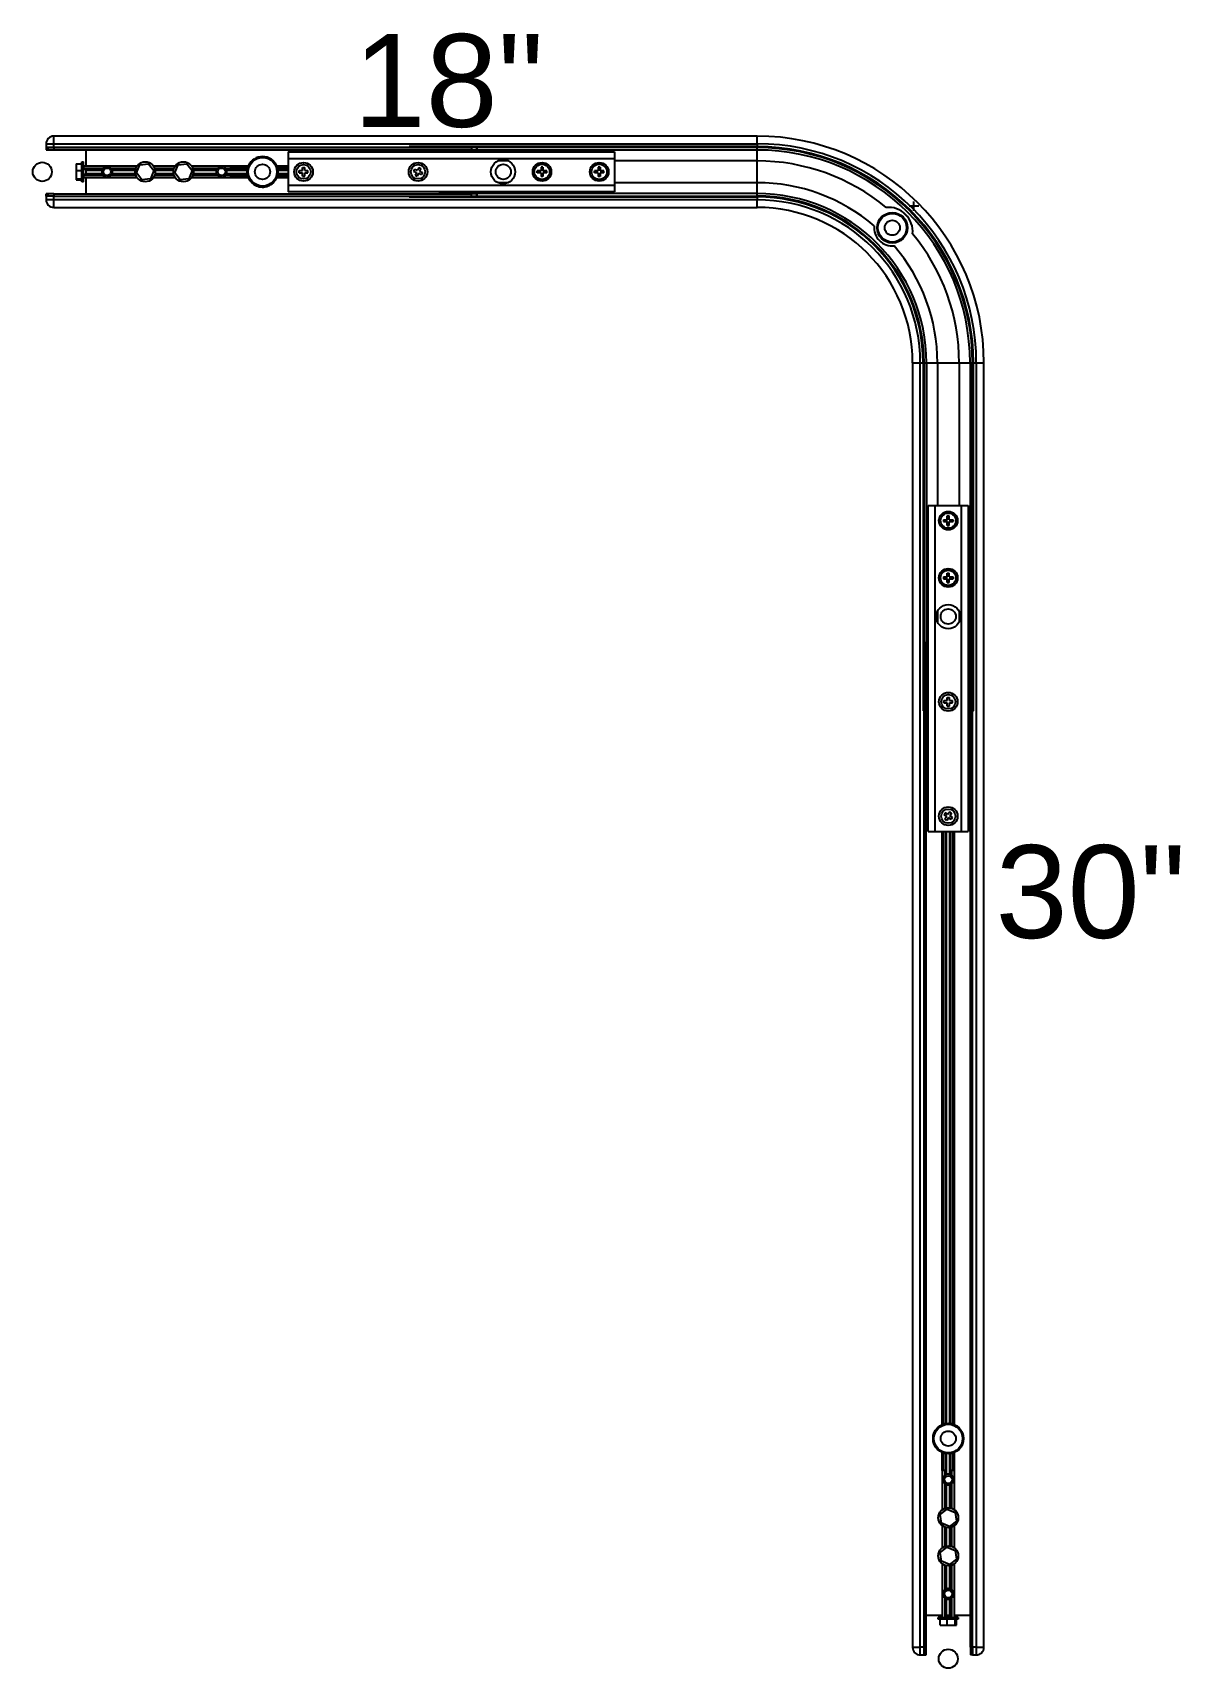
# Model space of a CAD drawing. Extents: x -0.005 to 0.597, y -0.785 to 0.073.
import ezdxf

# ---------------------------------------------------------------- set-up
doc = ezdxf.new("R2010")
doc.units = 0
doc.layers.add('90°', color=94, linetype='Continuous')
doc.styles.get("Standard").update_dxf_attribs({"font": 'arial.ttf'})

msp = doc.modelspace()

# ---------------------------------------------------------------- linework, layer by layer
at = {"color": 251, "true_color": 0x636466}
for p, q in [((0.457, -0.0205), (0.457, -0.0155)), ((0.4595, -0.018), (0.4545, -0.018))]:
    msp.add_line(p, q, dxfattribs=at)
at = {"layer": '90°', "linetype": 'Continuous'}
for p, q in [((0.006, 0.0147), (0.006, 0.0187)), ((0.3748, 0.0187), (0.006, 0.0187)), ((0.3748, 0.0147), (0.3748, 0.0187)), ((0.002, 0.0147), (0.006, 0.0147)), ((0.002, 0.0147), (0.002, 0.0127)), ((0.002, 0.0127), (0.002, 0.0116)), ((0.00317, 0.0127), (0.002, 0.0127)), ((0.002, 0.0127), (0.006, 0.0127)), ((0.002, 0.0116), (0.00317, 0.0116)), ((0.00317, 0.0116), (0.00317, 0.0127)), ((0.006, 0.0127), (0.00317, 0.0127)), ((0.00317, 0.0116), (0.006, 0.0116)), ((0.006, 0.0127), (0.006, 0.0147)), ((0.006, 0.0147), (0.3748, 0.0147)), ((0.006, 0.0127), (0.006, 0.0116)), ((0.006, 0.0127), (0.225, 0.0127)), ((0.3748, 0.0127), (0.006, 0.0127)), ((0.006, 0.0116), (0.225, 0.0116)), ((0.0228, 0.0116), (0.0228, 0.00309)), ((0.129, 0.0105), (0.3, 0.0105)), ((0.129, 0.0105), (0.129, 0.00695)), ((0.3748, 0.0132), (0.1923, 0.0132)), ((0.1923, 0.0132), (0.1923, 0.0127)), ((0.3748, 0.0127), (0.1923, 0.0127)), ((0.2082, 0.0116), (0.2082, 0.0105)), ((0.2085, 0.0105), (0.2085, 0.011)), ((0.2085, 0.011), (0.22647, 0.011)), ((0.225, 0.0127), (0.225, 0.0116)), ((0.225, 0.0116), (0.22783, 0.0116)), ((0.22647, 0.011), (0.228, 0.011)), ((0.22647, 0.0105), (0.22647, 0.011)), ((0.22783, 0.0116), (0.22783, 0.0127)), ((0.22783, 0.0116), (0.228, 0.0116)), ((0.228, 0.01143), (0.228, 0.0127)), ((0.3748, 0.01143), (0.228, 0.01143)), ((0.228, 0.0105), (0.228, 0.01143)), ((0.3, 0.0105), (0.3, 0.00695)), ((0.3748, 0.0147), (0.3748, 0.0127)), ((0.3748, 0.0132), (0.3748, 0.0127)), ((0.3748, 0.01143), (0.3748, 0.0127)), ((0.3748, 0.0057), (0.3748, 0.01143)), ((0.0177, 0.00423), (0.0207, 0.00423)), ((0.0177, 0.00423), (0.0177, 0.0006)), ((0.0177, 0.0006), (0.0207, 0.0006)), ((0.0177, 0.0006), (0.0177, -0.00363)), ((0.0207, 0.00525), (0.0217, 0.00525)), ((0.0207, -0.00525), (0.0207, 0.00525)), ((0.0217, 0.00309), (0.0217, 0.00525)), ((0.0217, 0.00309), (0.0217, 0.0018)), ((0.0217, 0.00309), (0.04976, 0.00309)), ((0.03189, 0.0018), (0.0217, 0.0018)), ((0.0217, -0.0018), (0.0217, 0.0018)), ((0.0228, 0.00085), (0.0228, -0.00085)), ((0.0228, 0.00085), (0.03135, 0.00085)), ((0.04907, 0.0018), (0.03611, 0.0018)), ((0.03665, 0.00085), (0.04882, 0.00085)), ((0.04946, -0.0006), (0.05121, 0.00363)), ((0.05121, 0.00363), (0.05575, 0.00423)), ((0.05575, 0.00423), (0.05854, 0.0006)), ((0.05854, 0.0006), (0.05679, -0.00363)), ((0.05824, 0.00309), (0.06976, 0.00309)), ((0.06907, 0.0018), (0.05893, 0.0018)), ((0.05918, 0.00085), (0.06882, 0.00085)), ((0.06946, -0.0006), (0.07121, 0.00363)), ((0.07121, 0.00363), (0.07575, 0.00423)), ((0.07575, 0.00423), (0.07854, 0.0006)), ((0.07854, 0.0006), (0.07679, -0.00363)), ((0.07824, 0.00309), (0.09878, 0.00309)), ((0.09189, 0.0018), (0.07893, 0.0018)), ((0.07918, 0.00085), (0.09135, 0.00085)), ((0.09878, 0.0018), (0.09611, 0.0018)), ((0.09665, 0.00085), (0.10755, 0.00085)), ((0.09878, 0.00315), (0.1082, 0.00315)), ((0.09878, 0.00234), (0.09878, 0.00315)), ((0.09878, 0.00234), (0.10791, 0.00234)), ((0.09878, 0.00125), (0.09878, 0.00234)), ((0.10766, 0.00125), (0.09878, 0.00125)), ((0.1228, 0.00315), (0.129, 0.00315)), ((0.12309, 0.00234), (0.129, 0.00234)), ((0.129, 0.00125), (0.12334, 0.00125)), ((0.12345, 0.00085), (0.129, 0.00085)), ((0.129, 0.00695), (0.3, 0.00695)), ((0.129, 0.00695), (0.129, -0.00695)), ((0.13475, -0.0006), (0.13475, 0.0006)), ((0.13475, 0.0006), (0.1364, 0.0006)), ((0.1364, 0.0006), (0.1364, 0.00225)), ((0.1364, 0.00225), (0.1376, 0.00225)), ((0.1376, 0.0006), (0.1376, 0.00225)), ((0.1376, 0.0006), (0.13925, 0.0006)), ((0.13925, -0.0006), (0.13925, 0.0006)), ((0.19519, 0.00147), (0.1947, 0.00037)), ((0.1947, 0.00037), (0.19621, -0.0003)), ((0.19519, 0.00147), (0.1967, 0.00079)), ((0.19737, 0.0023), (0.1967, 0.00079)), ((0.19737, 0.0023), (0.19847, 0.00181)), ((0.19847, 0.00181), (0.19779, 0.0003)), ((0.19779, 0.0003), (0.1993, -0.00037)), ((0.2444, 0.0057), (0.2388, 0.0057)), ((0.2595, -0.0005), (0.2595, 0.0005)), ((0.2615, 0.0005), (0.2595, 0.0005)), ((0.261, -0.0005), (0.261, 0.0005)), ((0.2615, 0.0025), (0.2615, 0.0005)), ((0.2625, 0.0025), (0.2615, 0.0025)), ((0.2625, 0.001), (0.2615, 0.001)), ((0.2625, 0.0025), (0.2625, 0.0005)), ((0.2645, 0.0005), (0.2625, 0.0005)), ((0.263, -0.0005), (0.263, 0.0005)), ((0.2645, -0.0005), (0.2645, 0.0005)), ((0.2895, -0.0005), (0.2895, 0.0005)), ((0.2915, 0.0005), (0.2895, 0.0005)), ((0.291, -0.0005), (0.291, 0.0005)), ((0.2915, 0.0025), (0.2915, 0.0005)), ((0.2925, 0.0025), (0.2915, 0.0025)), ((0.2925, 0.001), (0.2915, 0.001)), ((0.2925, 0.0025), (0.2925, 0.0005)), ((0.2945, 0.0005), (0.2925, 0.0005)), ((0.293, -0.0005), (0.293, 0.0005)), ((0.2945, -0.0005), (0.2945, 0.0005)), ((0.3, 0.00695), (0.3, -0.00695)), ((0.3748, 0.0057), (0.3, 0.0057)), ((0.3748, -0.0057), (0.3748, 0.0057)), ((0.0177, -0.00363), (0.0207, -0.00363)), ((0.0177, -0.00363), (0.0177, -0.00423)), ((0.0177, -0.00423), (0.0207, -0.00423)), ((0.0217, -0.00525), (0.0207, -0.00525)), ((0.0217, -0.0018), (0.0217, -0.00309)), ((0.0217, -0.0018), (0.03189, -0.0018)), ((0.04976, -0.00309), (0.0217, -0.00309)), ((0.0217, -0.00525), (0.0217, -0.00309)), ((0.0228, -0.00085), (0.03135, -0.00085)), ((0.0228, -0.00309), (0.0228, -0.0116)), ((0.03611, -0.0018), (0.04907, -0.0018)), ((0.03665, -0.00085), (0.04882, -0.00085)), ((0.05225, -0.00423), (0.04946, -0.0006)), ((0.05679, -0.00363), (0.05225, -0.00423)), ((0.06976, -0.00309), (0.05824, -0.00309)), ((0.05893, -0.0018), (0.06907, -0.0018)), ((0.05918, -0.00085), (0.06882, -0.00085)), ((0.07225, -0.00423), (0.06946, -0.0006)), ((0.07679, -0.00363), (0.07225, -0.00423)), ((0.09878, -0.00309), (0.07824, -0.00309)), ((0.07893, -0.0018), (0.09189, -0.0018)), ((0.07918, -0.00085), (0.09135, -0.00085)), ((0.09611, -0.0018), (0.09878, -0.0018)), ((0.09665, -0.00085), (0.10755, -0.00085)), ((0.09878, -0.00125), (0.10766, -0.00125)), ((0.09878, -0.00234), (0.09878, -0.00125)), ((0.09878, -0.00234), (0.10791, -0.00234)), ((0.09878, -0.00315), (0.09878, -0.00234)), ((0.1082, -0.00315), (0.09878, -0.00315)), ((0.129, -0.00315), (0.1228, -0.00315)), ((0.12309, -0.00234), (0.129, -0.00234)), ((0.12334, -0.00125), (0.129, -0.00125)), ((0.12345, -0.00085), (0.129, -0.00085)), ((0.129, -0.00695), (0.3, -0.00695)), ((0.129, -0.00695), (0.129, -0.0105)), ((0.13475, -0.0006), (0.1364, -0.0006)), ((0.1364, -0.00225), (0.1364, -0.0006)), ((0.1364, -0.00225), (0.1376, -0.00225)), ((0.1376, -0.00225), (0.1376, -0.0006)), ((0.1376, -0.0006), (0.13925, -0.0006)), ((0.19621, -0.0003), (0.19553, -0.00181)), ((0.19553, -0.00181), (0.19663, -0.0023)), ((0.1973, -0.00079), (0.19663, -0.0023)), ((0.1973, -0.00079), (0.19881, -0.00147)), ((0.1993, -0.00037), (0.19881, -0.00147)), ((0.2444, -0.0057), (0.2388, -0.0057)), ((0.2615, -0.0005), (0.2595, -0.0005)), ((0.2615, -0.0005), (0.2615, -0.0025)), ((0.2625, -0.001), (0.2615, -0.001)), ((0.2625, -0.0025), (0.2615, -0.0025)), ((0.2645, -0.0005), (0.2625, -0.0005)), ((0.2625, -0.0005), (0.2625, -0.0025)), ((0.2915, -0.0005), (0.2895, -0.0005)), ((0.2915, -0.0005), (0.2915, -0.0025)), ((0.2925, -0.001), (0.2915, -0.001)), ((0.2925, -0.0025), (0.2915, -0.0025)), ((0.2945, -0.0005), (0.2925, -0.0005)), ((0.2925, -0.0005), (0.2925, -0.0025)), ((0.3748, -0.0057), (0.3, -0.0057)), ((0.3, -0.00695), (0.3, -0.0105)), ((0.3748, -0.01143), (0.3748, -0.0057)), ((0.002, -0.0127), (0.002, -0.0116)), ((0.00317, -0.0116), (0.002, -0.0116)), ((0.00317, -0.0127), (0.002, -0.0127)), ((0.002, -0.0127), (0.002, -0.0147)), ((0.006, -0.0127), (0.002, -0.0127)), ((0.006, -0.0147), (0.002, -0.0147)), ((0.00317, -0.0127), (0.00317, -0.0116)), ((0.006, -0.0116), (0.00317, -0.0116)), ((0.006, -0.0127), (0.00317, -0.0127)), ((0.006, -0.0116), (0.006, -0.0127)), ((0.006, -0.0116), (0.225, -0.0116)), ((0.006, -0.0127), (0.225, -0.0127)), ((0.006, -0.0147), (0.006, -0.0127)), ((0.006, -0.0127), (0.3748, -0.0127)), ((0.006, -0.0187), (0.006, -0.0147)), ((0.3748, -0.0147), (0.006, -0.0147)), ((0.3, -0.0105), (0.129, -0.0105)), ((0.1923, -0.0127), (0.1923, -0.0132)), ((0.1923, -0.0127), (0.3748, -0.0127)), ((0.1923, -0.0132), (0.3748, -0.0132)), ((0.2082, -0.0105), (0.2082, -0.0116)), ((0.2085, -0.011), (0.2085, -0.0105)), ((0.2085, -0.011), (0.22647, -0.011)), ((0.225, -0.0127), (0.225, -0.0116)), ((0.22783, -0.0116), (0.225, -0.0116)), ((0.22647, -0.011), (0.22647, -0.0105)), ((0.22647, -0.011), (0.228, -0.011)), ((0.22783, -0.0127), (0.22783, -0.0116)), ((0.228, -0.0116), (0.22783, -0.0116)), ((0.228, -0.01143), (0.228, -0.0105)), ((0.3748, -0.01143), (0.228, -0.01143)), ((0.228, -0.0127), (0.228, -0.01143)), ((0.3748, -0.0127), (0.3748, -0.01143)), ((0.3748, -0.0127), (0.3748, -0.0132)), ((0.3748, -0.0127), (0.3748, -0.0147)), ((0.3748, -0.0187), (0.3748, -0.0147)), ((0.006, -0.0187), (0.3748, -0.0187)), ((0.45411, -0.02412), (0.45088, -0.02089)), ((0.4563, -0.1002), (0.4603, -0.1002)), ((0.4563, -0.1002), (0.4563, -0.774)), ((0.4603, -0.774), (0.4603, -0.1002)), ((0.4603, -0.1002), (0.4623, -0.1002)), ((0.4618, -0.1002), (0.4623, -0.1002)), ((0.4618, -0.1002), (0.4618, -0.2827)), ((0.4623, -0.1002), (0.4623, -0.2827)), ((0.4623, -0.1002), (0.4623, -0.774)), ((0.4623, -0.1002), (0.46357, -0.1002)), ((0.46357, -0.1002), (0.46357, -0.247)), ((0.46357, -0.1002), (0.4693, -0.1002)), ((0.4693, -0.1002), (0.4693, -0.175)), ((0.4693, -0.1002), (0.4807, -0.1002)), ((0.4807, -0.1002), (0.4807, -0.175)), ((0.4807, -0.1002), (0.48643, -0.1002)), ((0.48643, -0.1002), (0.4877, -0.1002)), ((0.48643, -0.1002), (0.48643, -0.247)), ((0.4877, -0.1002), (0.4882, -0.1002)), ((0.4877, -0.2827), (0.4877, -0.1002)), ((0.4877, -0.774), (0.4877, -0.1002)), ((0.4877, -0.1002), (0.4897, -0.1002)), ((0.4882, -0.2827), (0.4882, -0.1002)), ((0.4897, -0.1002), (0.4897, -0.774)), ((0.4897, -0.1002), (0.4937, -0.1002)), ((0.4937, -0.774), (0.4937, -0.1002)), ((0.4645, -0.346), (0.4645, -0.175)), ((0.4645, -0.175), (0.46805, -0.175)), ((0.46805, -0.346), (0.46805, -0.175)), ((0.46805, -0.175), (0.48195, -0.175)), ((0.48195, -0.346), (0.48195, -0.175)), ((0.48195, -0.175), (0.4855, -0.175)), ((0.4855, -0.175), (0.4855, -0.346)), ((0.4725, -0.1825), (0.4725, -0.1835)), ((0.4725, -0.1825), (0.4745, -0.1825)), ((0.4725, -0.1835), (0.4745, -0.1835)), ((0.474, -0.1825), (0.474, -0.1835)), ((0.4745, -0.1825), (0.4745, -0.1805)), ((0.4745, -0.1805), (0.4755, -0.1805)), ((0.4745, -0.182), (0.4755, -0.182)), ((0.4745, -0.1855), (0.4745, -0.1835)), ((0.4745, -0.184), (0.4755, -0.184)), ((0.4745, -0.1855), (0.4755, -0.1855)), ((0.4755, -0.1825), (0.4755, -0.1805)), ((0.4755, -0.1825), (0.4775, -0.1825)), ((0.4755, -0.1835), (0.4775, -0.1835)), ((0.4755, -0.1855), (0.4755, -0.1835)), ((0.476, -0.1825), (0.476, -0.1835)), ((0.4775, -0.1825), (0.4775, -0.1835)), ((0.4725, -0.2125), (0.4725, -0.2135)), ((0.4725, -0.2125), (0.4745, -0.2125)), ((0.4725, -0.2135), (0.4745, -0.2135)), ((0.474, -0.2125), (0.474, -0.2135)), ((0.4745, -0.2125), (0.4745, -0.2105)), ((0.4745, -0.2105), (0.4755, -0.2105)), ((0.4745, -0.212), (0.4755, -0.212)), ((0.4745, -0.2155), (0.4745, -0.2135)), ((0.4745, -0.214), (0.4755, -0.214)), ((0.4755, -0.2125), (0.4755, -0.2105)), ((0.4755, -0.2125), (0.4775, -0.2125)), ((0.4755, -0.2135), (0.4775, -0.2135)), ((0.4755, -0.2155), (0.4755, -0.2135)), ((0.476, -0.2125), (0.476, -0.2135)), ((0.4775, -0.2125), (0.4775, -0.2135)), ((0.4745, -0.2155), (0.4755, -0.2155)), ((0.4693, -0.2306), (0.4693, -0.2362)), ((0.4807, -0.2306), (0.4807, -0.2362)), ((0.4623, -0.247), (0.46357, -0.247)), ((0.4634, -0.24717), (0.4623, -0.24717)), ((0.4634, -0.24717), (0.4634, -0.247)), ((0.4634, -0.25), (0.4634, -0.24717)), ((0.46357, -0.247), (0.4645, -0.247)), ((0.464, -0.24853), (0.464, -0.247)), ((0.464, -0.2665), (0.464, -0.24853)), ((0.4645, -0.24853), (0.464, -0.24853)), ((0.4855, -0.247), (0.48643, -0.247)), ((0.486, -0.24853), (0.4855, -0.24853)), ((0.486, -0.24853), (0.486, -0.247)), ((0.486, -0.2665), (0.486, -0.24853)), ((0.48643, -0.247), (0.4877, -0.247)), ((0.4866, -0.247), (0.4866, -0.24717)), ((0.4877, -0.24717), (0.4866, -0.24717)), ((0.4866, -0.24717), (0.4866, -0.25)), ((0.4623, -0.25), (0.4634, -0.25)), ((0.4623, -0.774), (0.4623, -0.25)), ((0.4634, -0.774), (0.4634, -0.25)), ((0.4877, -0.25), (0.4866, -0.25)), ((0.4866, -0.774), (0.4866, -0.25)), ((0.4877, -0.774), (0.4877, -0.25)), ((0.4634, -0.2668), (0.4645, -0.2668)), ((0.4645, -0.2665), (0.464, -0.2665)), ((0.486, -0.2665), (0.4855, -0.2665)), ((0.4855, -0.2668), (0.4866, -0.2668)), ((0.4618, -0.2827), (0.4623, -0.2827)), ((0.47275, -0.2786), (0.47275, -0.2774)), ((0.47275, -0.2774), (0.4744, -0.2774)), ((0.47275, -0.2786), (0.4744, -0.2786)), ((0.4744, -0.2774), (0.4744, -0.27575)), ((0.4744, -0.27575), (0.4756, -0.27575)), ((0.4744, -0.28025), (0.4744, -0.2786)), ((0.4744, -0.28025), (0.4756, -0.28025)), ((0.4756, -0.2774), (0.4756, -0.27575)), ((0.4756, -0.2774), (0.47725, -0.2774)), ((0.4756, -0.28025), (0.4756, -0.2786)), ((0.4756, -0.2786), (0.47725, -0.2786)), ((0.47725, -0.2786), (0.47725, -0.2774)), ((0.4877, -0.2827), (0.4882, -0.2827)), ((0.47344, -0.33627), (0.47279, -0.33727)), ((0.47417, -0.33817), (0.47279, -0.33727)), ((0.47417, -0.33817), (0.47327, -0.33956)), ((0.47427, -0.34021), (0.47327, -0.33956)), ((0.47483, -0.33717), (0.47344, -0.33627)), ((0.47517, -0.33883), (0.47427, -0.34021)), ((0.47573, -0.33579), (0.47483, -0.33717)), ((0.47656, -0.33973), (0.47517, -0.33883)), ((0.47673, -0.33644), (0.47573, -0.33579)), ((0.47673, -0.33644), (0.47583, -0.33783)), ((0.47721, -0.33873), (0.47583, -0.33783)), ((0.47721, -0.33873), (0.47656, -0.33973)), ((0.4645, -0.346), (0.46805, -0.346)), ((0.46805, -0.346), (0.48195, -0.346)), ((0.47185, -0.65715), (0.47185, -0.346)), ((0.47266, -0.65685), (0.47266, -0.346)), ((0.47375, -0.346), (0.47375, -0.6566)), ((0.47415, -0.65655), (0.47415, -0.346)), ((0.47585, -0.65655), (0.47585, -0.346)), ((0.47625, -0.6566), (0.47625, -0.346)), ((0.47734, -0.65685), (0.47734, -0.346)), ((0.47815, -0.346), (0.47815, -0.65715)), ((0.48195, -0.346), (0.4855, -0.346)), ((0.47185, -0.68122), (0.47185, -0.6718)), ((0.47266, -0.68122), (0.47266, -0.67209)), ((0.47375, -0.67234), (0.47375, -0.68122)), ((0.47415, -0.68335), (0.47415, -0.67245)), ((0.47585, -0.68335), (0.47585, -0.67245)), ((0.47625, -0.68122), (0.47625, -0.67234)), ((0.47734, -0.68122), (0.47734, -0.67209)), ((0.47815, -0.6718), (0.47815, -0.68122)), ((0.47266, -0.68122), (0.47185, -0.68122)), ((0.47191, -0.70176), (0.47191, -0.68122)), ((0.47375, -0.68122), (0.47266, -0.68122)), ((0.4732, -0.68122), (0.4732, -0.68389)), ((0.47734, -0.68122), (0.47625, -0.68122)), ((0.4768, -0.68389), (0.4768, -0.68122)), ((0.47815, -0.68122), (0.47734, -0.68122)), ((0.47809, -0.68122), (0.47809, -0.70176)), ((0.4732, -0.68811), (0.4732, -0.70107)), ((0.47415, -0.70082), (0.47415, -0.68865)), ((0.47585, -0.70082), (0.47585, -0.68865)), ((0.4768, -0.70107), (0.4768, -0.68811)), ((0.47077, -0.70425), (0.4744, -0.70146)), ((0.4744, -0.70146), (0.47863, -0.70321)), ((0.47863, -0.70321), (0.47923, -0.70775)), ((0.47137, -0.70879), (0.47077, -0.70425)), ((0.4756, -0.71054), (0.47137, -0.70879)), ((0.47191, -0.72176), (0.47191, -0.71024)), ((0.4732, -0.71093), (0.4732, -0.72107)), ((0.47415, -0.72082), (0.47415, -0.71118)), ((0.47923, -0.70775), (0.4756, -0.71054)), ((0.47585, -0.72082), (0.47585, -0.71118)), ((0.4768, -0.72107), (0.4768, -0.71093)), ((0.47809, -0.71024), (0.47809, -0.72176)), ((0.47077, -0.72425), (0.4744, -0.72146)), ((0.47137, -0.72879), (0.47077, -0.72425)), ((0.4756, -0.73054), (0.47137, -0.72879)), ((0.4744, -0.72146), (0.47863, -0.72321)), ((0.47923, -0.72775), (0.4756, -0.73054)), ((0.47863, -0.72321), (0.47923, -0.72775)), ((0.47191, -0.7583), (0.47191, -0.73024)), ((0.4732, -0.73093), (0.4732, -0.74389)), ((0.47415, -0.74335), (0.47415, -0.73118)), ((0.47585, -0.74335), (0.47585, -0.73118)), ((0.4768, -0.74389), (0.4768, -0.73093)), ((0.47809, -0.73024), (0.47809, -0.7583)), ((0.4732, -0.74811), (0.4732, -0.7583)), ((0.47415, -0.7572), (0.47415, -0.74865)), ((0.47585, -0.7572), (0.47585, -0.74865)), ((0.4768, -0.7583), (0.4768, -0.74811)), ((0.4634, -0.7572), (0.47191, -0.7572)), ((0.46975, -0.7593), (0.46975, -0.7583)), ((0.47191, -0.7583), (0.46975, -0.7583)), ((0.48025, -0.7593), (0.46975, -0.7593)), ((0.47077, -0.7623), (0.47077, -0.7593)), ((0.47077, -0.7623), (0.4744, -0.7623)), ((0.47191, -0.7583), (0.4732, -0.7583)), ((0.4768, -0.7583), (0.4732, -0.7583)), ((0.47415, -0.7572), (0.47585, -0.7572)), ((0.4744, -0.7623), (0.4744, -0.7593)), ((0.4744, -0.7623), (0.47863, -0.7623)), ((0.4768, -0.7583), (0.47809, -0.7583)), ((0.47809, -0.7572), (0.4866, -0.7572)), ((0.48025, -0.7583), (0.47809, -0.7583)), ((0.47863, -0.7623), (0.47863, -0.7593)), ((0.47863, -0.7623), (0.47923, -0.7623)), ((0.47923, -0.7623), (0.47923, -0.7593)), ((0.48025, -0.7583), (0.48025, -0.7593)), ((0.4563, -0.774), (0.4603, -0.774)), ((0.4603, -0.778), (0.4603, -0.774)), ((0.4623, -0.774), (0.4603, -0.774)), ((0.4603, -0.778), (0.4623, -0.778)), ((0.4623, -0.774), (0.4634, -0.774)), ((0.4623, -0.774), (0.4623, -0.77683)), ((0.4623, -0.778), (0.4623, -0.774)), ((0.4634, -0.77683), (0.4623, -0.77683)), ((0.4623, -0.77683), (0.4623, -0.778)), ((0.4623, -0.778), (0.4634, -0.778)), ((0.4634, -0.77683), (0.4634, -0.774)), ((0.4634, -0.778), (0.4634, -0.77683)), ((0.4866, -0.774), (0.4877, -0.774)), ((0.4866, -0.774), (0.4866, -0.77683)), ((0.4877, -0.77683), (0.4866, -0.77683)), ((0.4866, -0.77683), (0.4866, -0.778)), ((0.4877, -0.778), (0.4866, -0.778)), ((0.4877, -0.774), (0.4877, -0.77683)), ((0.4897, -0.774), (0.4877, -0.774)), ((0.4877, -0.774), (0.4877, -0.778)), ((0.4877, -0.77683), (0.4877, -0.778)), ((0.4877, -0.778), (0.4897, -0.778)), ((0.4897, -0.774), (0.4937, -0.774)), ((0.4897, -0.774), (0.4897, -0.778))]:
    msp.add_line(p, q, dxfattribs=at)
at = {"layer": '90°', "linetype": 'Continuous', "flags": 128}
msp.add_lwpolyline([(0.1234, -0.00125), (0.12349, -0.00029), (0.1234, 0.00128)], dxfattribs=at)
at = {"layer": '90°', "color": 251, "true_color": 0x636466}
for centre in [(0, 0), (0.475, -0.78)]:
    msp.add_circle(centre, 0.005, dxfattribs=at)
at = {"layer": '90°', "linetype": 'Continuous'}
for centre, radius in [((0.034, 0), 0.00198), ((0.054, 0), 0.00525), ((0.074, 0), 0.00525), ((0.094, 0), 0.00198), ((0.1155, 0), 0.0075), ((0.1155, 0), 0.00397), ((0.137, 0), 0.00489), ((0.137, 0), 0.00375), ((0.197, 0), 0.00489), ((0.197, 0), 0.00375), ((0.2416, 0), 0.00635), ((0.2417, 0), 0.00397), ((0.262, 0), 0.00489), ((0.262, 0), 0.004), ((0.292, 0), 0.00489), ((0.292, 0), 0.004), ((0.44565, -0.02935), 0.008), ((0.44565, -0.02935), 0.0075), ((0.44565, -0.02935), 0.00396), ((0.475, -0.183), 0.00489), ((0.475, -0.183), 0.004), ((0.475, -0.213), 0.00489), ((0.475, -0.213), 0.004), ((0.475, -0.2334), 0.00635), ((0.475, -0.2333), 0.00397), ((0.475, -0.278), 0.00489), ((0.475, -0.278), 0.00375), ((0.475, -0.338), 0.00489), ((0.475, -0.338), 0.00375), ((0.475, -0.6645), 0.0075), ((0.475, -0.6645), 0.00396), ((0.475, -0.686), 0.00198), ((0.475, -0.706), 0.00525), ((0.475, -0.726), 0.00525), ((0.475, -0.746), 0.00198)]:
    msp.add_circle(centre, radius, dxfattribs=at)
at = {"layer": '90°'}
for centre in [(0.1155, 0), (0.475, -0.6645)]:
    msp.add_circle(centre, 0.008, dxfattribs=at)
at = {"layer": '90°', "linetype": 'Continuous'}
for centre, radius, start, end in [((0.006, 0.0147), 0.004, 90, 180), ((0.3748, -0.1002), 0.1189, 0, 90), ((0.3748, -0.1002), 0.1149, 0, 90), ((0.3748, -0.1002), 0.1134, 0, 90), ((0.3748, -0.1002), 0.1129, 0, 90), ((0.3748, -0.1002), 0.11163, 0, 90), ((0.0211, 0), 0.0019, 26.52535, 71.59152), ((0.034, 0), 0.00278, 162.21585, 197.78415), ((0.034, 0), 0.00278, 40.46008, 139.53992), ((0.034, 0), 0.00278, 342.21585, 17.78415), ((0.094, 0), 0.00278, 162.21585, 197.78415), ((0.094, 0), 0.00278, 40.46008, 139.53992), ((0.094, 0), 0.00278, 342.21585, 17.78415), ((0.1155, 0), 0.008, 171.0107, 189.2043), ((0.1155, 0), 0.008, 23.18804, 156.2008), ((0.3748, -0.1002), 0.1059, 50.31698, 90), ((0.0211, 0), 0.0019, 288.40848, 333.47465), ((0.034, 0), 0.00278, 220.46008, 319.53992), ((0.094, 0), 0.00278, 220.46008, 319.53992), ((0.1155, 0), 0.008, 203.18804, 246.2008), ((0.1155, 0), 0.008, 246.2008, 336.77259), ((0.3748, -0.1002), 0.0945, 49.49584, 90), ((0.006, -0.0147), 0.004, 180, 270), ((0.3748, -0.1002), 0.08877, 0, 90), ((0.3748, -0.1002), 0.0875, 0, 90), ((0.3748, -0.1002), 0.087, 0, 90), ((0.3748, -0.1002), 0.0855, 0, 90), ((0.3748, -0.1002), 0.0815, 0, 90), ((0.44366, -0.03134), 0.0127, 354.40303, 95.59697), ((0.44565, -0.02935), 0.00953, 173.94993, 276.05007), ((0.3748, -0.1002), 0.1059, 0, 39.68302), ((0.3748, -0.1002), 0.0945, 0, 40.50416), ((0.475, -0.686), 0.00278, 130.46008, 229.53992), ((0.475, -0.686), 0.00278, 72.21585, 107.78415), ((0.475, -0.686), 0.00278, 310.46008, 49.53992), ((0.475, -0.686), 0.00278, 252.21585, 287.78415), ((0.475, -0.746), 0.00278, 130.46008, 229.53992), ((0.475, -0.746), 0.00278, 72.21585, 107.78415), ((0.475, -0.746), 0.00278, 310.46008, 49.53992), ((0.475, -0.746), 0.00278, 252.21585, 287.78415), ((0.475, -0.7589), 0.0019, 116.52535, 161.59152), ((0.475, -0.7589), 0.0019, 18.40848, 63.47465), ((0.4603, -0.774), 0.004, 180, 270), ((0.4897, -0.774), 0.004, 270, 0)]:
    msp.add_arc(centre, radius, start, end, dxfattribs=at)
for points, knots in [([(0.03189, 0.0018), (0.03181, 0.00171), (0.03167, 0.00153), (0.03146, 0.00115), (0.03137, 0.0009), (0.03135, 0.00085)], [0, 0, 0, 0, 0.43917, 0.876749, 1, 1, 1, 1]), ([(0.03665, 0.00085), (0.03657, 0.00104), (0.03642, 0.00141), (0.03621, 0.00169), (0.03613, 0.00178), (0.03611, 0.0018)], [0, 0, 0, 0, 0.444485, 0.887822, 1, 1, 1, 1]), ([(0.09189, 0.0018), (0.09181, 0.00171), (0.09167, 0.00153), (0.09146, 0.00115), (0.09137, 0.0009), (0.09135, 0.00085)], [0, 0, 0, 0, 0.43917, 0.876749, 1, 1, 1, 1]), ([(0.09665, 0.00085), (0.09657, 0.00104), (0.09642, 0.00141), (0.09621, 0.00169), (0.09613, 0.00178), (0.09611, 0.0018)], [0, 0, 0, 0, 0.444485, 0.887822, 1, 1, 1, 1]), ([(0.10791, 0.00234), (0.1079, 0.00229), (0.10787, 0.00218), (0.10781, 0.00197), (0.10776, 0.00175), (0.10771, 0.00154), (0.10768, 0.00138), (0.10767, 0.00128), (0.10766, 0.00124), (0.10766, 0.00125), (0.10766, 0.00125)], [0, 0, 0, 0, 0.144813, 0.289523, 0.436194, 0.581377, 0.723076, 0.861715, 0.998582, 1, 1, 1, 1]), ([(0.1082, 0.00312), (0.10821, 0.00313), (0.10822, 0.00317), (0.10812, 0.00295), (0.10799, 0.00255), (0.10791, 0.00234)], [0, 0, 0, 0, 0.104938, 0.526235, 1, 1, 1, 1]), ([(0.12309, 0.00234), (0.12302, 0.00254), (0.12288, 0.00295), (0.12277, 0.00318), (0.12279, 0.00313), (0.1228, 0.00312)], [0, 0, 0, 0, 0.455738, 0.91249, 1, 1, 1, 1]), ([(0.12334, 0.00126), (0.12334, 0.00126), (0.12334, 0.00126), (0.12332, 0.00135), (0.1233, 0.0015), (0.12326, 0.00168), (0.12321, 0.0019), (0.12315, 0.00211), (0.12311, 0.00225), (0.12309, 0.00232), (0.12309, 0.00234)], [0, 0, 0, 0, 0.109515, 0.245526, 0.382035, 0.519936, 0.660409, 0.80429, 0.950718, 1, 1, 1, 1]), ([(0.03135, -0.00085), (0.03143, -0.00104), (0.03158, -0.00141), (0.03179, -0.00169), (0.03187, -0.00178), (0.03189, -0.0018)], [0, 0, 0, 0, 0.444487, 0.887826, 1, 1, 1, 1]), ([(0.03611, -0.0018), (0.03619, -0.00171), (0.03633, -0.00153), (0.03654, -0.00115), (0.03663, -0.0009), (0.03665, -0.00085)], [0, 0, 0, 0, 0.4391737, 0.8767502, 1, 1, 1, 1]), ([(0.09135, -0.00085), (0.09143, -0.00104), (0.09158, -0.00141), (0.09179, -0.00169), (0.09187, -0.00178), (0.09189, -0.0018)], [0, 0, 0, 0, 0.444487, 0.887826, 1, 1, 1, 1]), ([(0.09611, -0.0018), (0.09619, -0.00171), (0.09633, -0.00153), (0.09654, -0.00115), (0.09663, -0.0009), (0.09665, -0.00085)], [0, 0, 0, 0, 0.439167, 0.87675, 1, 1, 1, 1]), ([(0.10766, -0.00126), (0.10766, -0.00126), (0.10766, -0.00126), (0.10768, -0.00135), (0.1077, -0.0015), (0.10774, -0.00168), (0.10779, -0.0019), (0.10785, -0.00211), (0.10789, -0.00225), (0.10791, -0.00232), (0.10791, -0.00234)], [0, 0, 0, 0, 0.1095142, 0.2455268, 0.3820329, 0.5199335, 0.6604061, 0.8042908, 0.9507136, 1, 1, 1, 1]), ([(0.10791, -0.00234), (0.10798, -0.00254), (0.10812, -0.00295), (0.10823, -0.00318), (0.10821, -0.00313), (0.1082, -0.00312)], [0, 0, 0, 0, 0.455738, 0.91249, 1, 1, 1, 1]), ([(0.1228, -0.00312), (0.12279, -0.00313), (0.12278, -0.00317), (0.12288, -0.00295), (0.12301, -0.00255), (0.12309, -0.00234)], [0, 0, 0, 0, 0.104938, 0.526233, 1, 1, 1, 1]), ([(0.12309, -0.00234), (0.1231, -0.00229), (0.12313, -0.00218), (0.12319, -0.00197), (0.12324, -0.00175), (0.12329, -0.00154), (0.12332, -0.00138), (0.12333, -0.00128), (0.12334, -0.00124), (0.12334, -0.00125), (0.12334, -0.00125)], [0, 0, 0, 0, 0.144809, 0.289524, 0.436196, 0.581375, 0.723074, 0.861715, 0.998582, 1, 1, 1, 1]), ([(0.47415, -0.68335), (0.47396, -0.68343), (0.47359, -0.68358), (0.47331, -0.68379), (0.47322, -0.68387), (0.4732, -0.68389)], [0, 0, 0, 0, 0.444485, 0.887822, 1, 1, 1, 1]), ([(0.4768, -0.68389), (0.47671, -0.68381), (0.47653, -0.68367), (0.47615, -0.68346), (0.4759, -0.68337), (0.47585, -0.68335)], [0, 0, 0, 0, 0.439167, 0.87675, 1, 1, 1, 1]), ([(0.4732, -0.68811), (0.47329, -0.68819), (0.47347, -0.68833), (0.47385, -0.68854), (0.4741, -0.68863), (0.47415, -0.68865)], [0, 0, 0, 0, 0.43917, 0.876749, 1, 1, 1, 1]), ([(0.47585, -0.68865), (0.47604, -0.68857), (0.47641, -0.68842), (0.47669, -0.68821), (0.47678, -0.68813), (0.4768, -0.68811)], [0, 0, 0, 0, 0.444487, 0.887826, 1, 1, 1, 1]), ([(0.47415, -0.74335), (0.47396, -0.74343), (0.47359, -0.74358), (0.47331, -0.74379), (0.47322, -0.74387), (0.4732, -0.74389)], [0, 0, 0, 0, 0.444485, 0.887822, 1, 1, 1, 1]), ([(0.4768, -0.74389), (0.47671, -0.74381), (0.47653, -0.74367), (0.47615, -0.74346), (0.4759, -0.74337), (0.47585, -0.74335)], [0, 0, 0, 0, 0.4391737, 0.8767502, 1, 1, 1, 1]), ([(0.4732, -0.74811), (0.47329, -0.74819), (0.47347, -0.74833), (0.47385, -0.74854), (0.4741, -0.74863), (0.47415, -0.74865)], [0, 0, 0, 0, 0.43917, 0.876749, 1, 1, 1, 1]), ([(0.47585, -0.74865), (0.47604, -0.74857), (0.47641, -0.74842), (0.47669, -0.74821), (0.47678, -0.74813), (0.4768, -0.74811)], [0, 0, 0, 0, 0.444487, 0.887826, 1, 1, 1, 1])]:
    msp.add_open_spline(points, degree=3, knots=knots, dxfattribs=at)

# ---------------------------------------------------------------- texts
at = {"layer": '90°'}
for s, p in [('18"', (0.16321, 0.02357)), ('30"', (0.49978, -0.40189))]:
    msp.add_text(s, height=0.048665, dxfattribs=at).set_placement(p)

doc.saveas('drawing.dxf')
